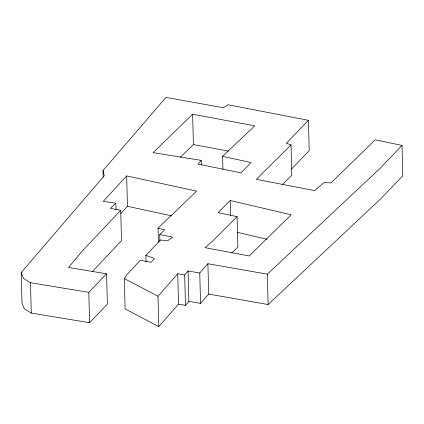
<?xml version="1.0" encoding="UTF-8"?>
<svg xmlns="http://www.w3.org/2000/svg" width="424" height="424" viewBox="0 0 424 424"><rect width="100%" height="100%" fill="white"/><g stroke="black" fill="none" stroke-linecap="round" stroke-linejoin="round"><path stroke-width="0.64" d="M103.191 177.137L103.016 170.538L165.996 97.403L223.406 107.754L228.001 104.765L308.412 120.31L286.285 143.296L291.023 144.796L256.372 179.331L314.597 190.63L324.302 182.41L330.921 182.929L375.208 139.851L402.005 145.395L380.27 168.148L267.332 274.18L207.893 263.733L199.757 273.014L188.081 270.973L184.673 275.012L177.72 273.782L178.515 304.135L158.788 326.597L125.107 308.942L124.312 278.594L126.442 275.197L140.291 260.278L151.262 262.286L154.32 258.37L145.904 255.396L146.079 261.995M178.515 304.135L185.468 305.365L188.876 301.326L188.081 270.973M158.391 242.009L158.03 228.149L196.657 191.118L126.665 175.934L103.249 201.368L115.842 203.186L110.431 208.338L120.713 210.293L82.012 251.331L68.529 267.491L106.557 273.782L107.352 304.13L89.591 322.696L31.275 313.087L24.359 308.82L21.995 302.937L21.2 272.584L104.256 175.764L103.016 170.538M222.589 156.318L254.734 125.854L192.618 114.21L153.101 152.651L201.214 160.373L198.013 164.077L241.002 172.859L251.082 162.562L222.589 156.318L222.934 169.515M188.876 301.326L200.552 303.367L208.688 294.081L207.893 263.733M158.788 326.597L157.993 296.244L177.72 273.782M120.829 213.484L127.454 206.287L126.665 175.934M92.257 271.662L121.508 240.647L120.713 210.293M145.904 255.396L160.548 239.984L167.565 240.811L172.669 237.164L159.694 234.541L159.869 241.139M89.591 322.696L88.796 292.343L106.557 273.782M291.595 168.959L309.207 150.658L308.412 120.31M237.069 216.643L212.731 240.98L205.099 247.669L249.137 255.985L291.177 214.793L230.227 200.488L218.116 212.578L237.069 216.643L237.864 246.996L231.78 253.08M282.453 184.482L291.813 175.149L291.023 144.796M180.242 157.373L193.413 144.558L192.618 114.21M208.688 294.081L268.127 304.533L381.065 198.501L402.8 175.748L402.005 145.395M159.694 234.541L164.698 229.877L158.03 228.149M21.2 272.584L23.564 278.467L30.48 282.739L88.796 292.343M193.413 144.558L228.356 151.108M127.454 206.287L171.768 215.901M237.44 232.347L266.95 239.274M124.312 278.594L157.993 296.244M267.332 274.18L268.127 304.533M230.227 200.488L230.624 215.662M201.214 160.373L201.336 164.994M199.757 273.014L200.552 303.367M184.673 275.012L185.468 305.365M115.842 203.186L116.017 209.785M30.48 282.739L31.275 313.087"/></g></svg>
